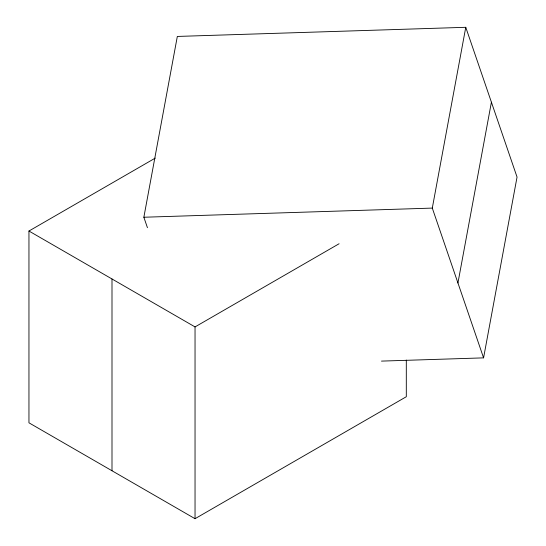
<?xml version="1.0" encoding="UTF-8"?>
<svg xmlns="http://www.w3.org/2000/svg" width="546" height="546" viewBox="0 0 546 546"><rect width="100%" height="100%" fill="white"/><g stroke="black" fill="none" stroke-linecap="round" stroke-linejoin="round"><path stroke-width="0.82" d="M147.44 227.702L143.857 217.24L177.327 36.439L465.765 27.3L517.048 177.068L483.579 357.869L381.477 361.104M483.579 357.869L432.296 208.094L465.765 27.3M457.937 282.985L491.407 102.184M406.306 360.073L406.306 396.73L195.038 518.7L28.952 422.809L28.952 231.026L155.269 158.101M28.952 231.026L195.038 326.918L339.086 243.755M143.857 217.24L432.296 208.094M195.038 326.918L195.038 518.7M111.998 278.972L111.998 470.754"/></g></svg>
